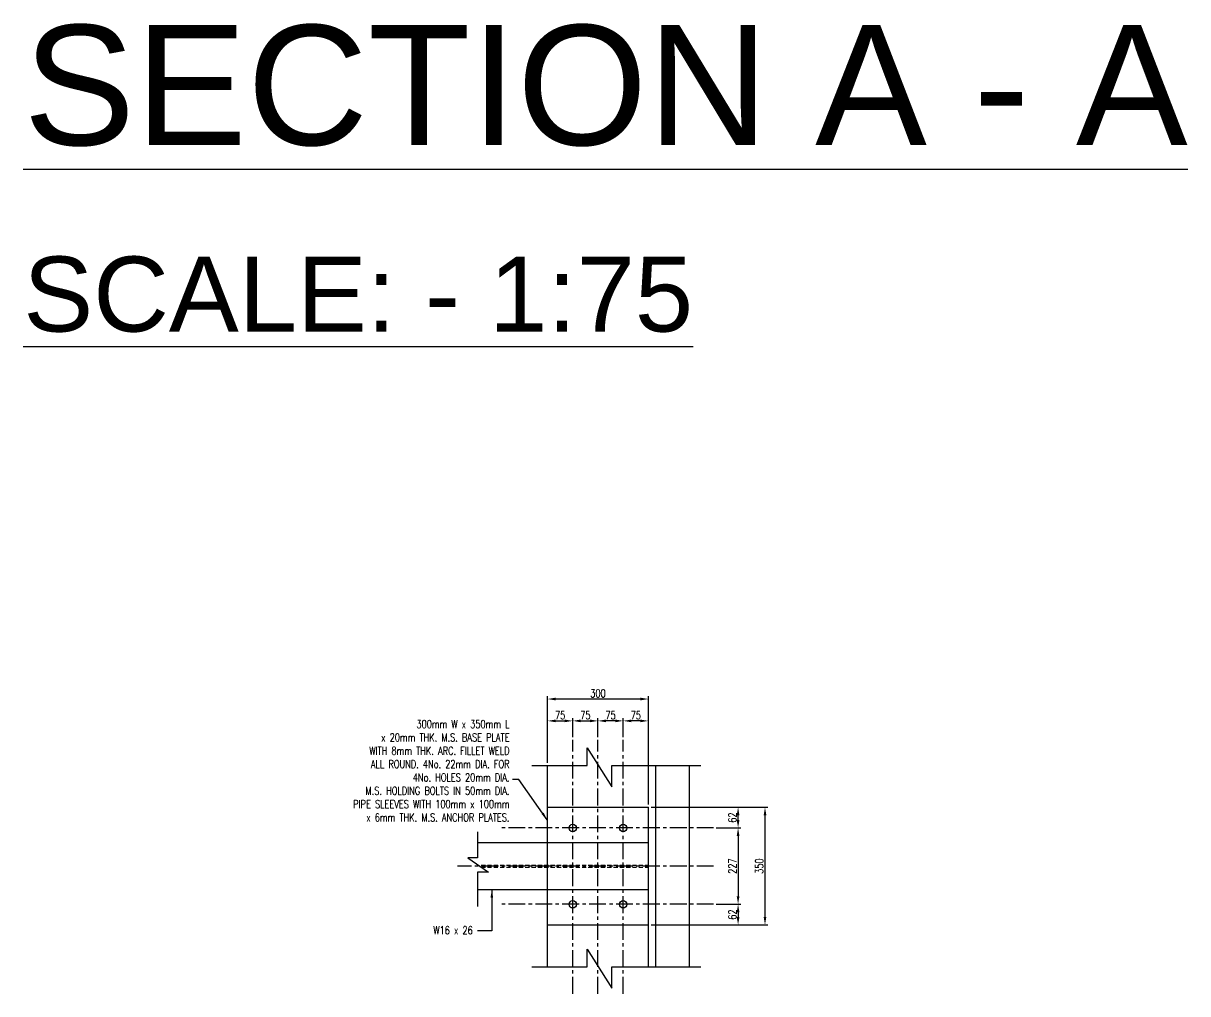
# Model space of a CAD drawing. Header units: millimetres. Extents: x -605628 to 223188, y -4937 to 493520.
# Drawn here: x -348744 to -345281, y 413990 to 416877 of the extents above; entities that cross this region are included whole.
import ezdxf

# ---------------------------------------------------------------- set-up
doc = ezdxf.new("R2010")
doc.units = ezdxf.units.MM
doc.header["$LTSCALE"] = 100
doc.header["$MEASUREMENT"] = 0
doc.header["$PDMODE"] = 3
doc.header["$PDSIZE"] = -0.5
doc.linetypes.add('CENTER', pattern=[2, 1.25, -0.25, 0.25, -0.25])
doc.linetypes.add('HIDDEN', pattern=[0.375, 0.25, -0.125])
doc.layers.get('Defpoints').update_dxf_attribs({"color": 1})
for name, color, linetype in [('Grid-line', 8, 'CENTER'), ('S-Dim', 1, 'Continuous'), ('S-Text', 2, 'Continuous'), ('ST-HATCH', 8, 'Continuous'), ('TITLE', 2, 'Continuous')]:
    doc.layers.add(name, color=color, linetype=linetype)
doc.styles.add('Roomname', font='sanss___.ttf')
doc.styles.add('SKEL 1_10xp', font='romans.shx', dxfattribs={"width": 0.75, "height": 23.8})
doc.styles.add('SKEL 1_20xp', font='romans.shx', dxfattribs={"width": 0.75, "height": 47.6})
doc.dimstyles.new('SKEL 1_10xp', dxfattribs={"dimscale": 0, "dimtxt": 23.8, "dimasz": 23.8, "dimexe": 8, "dimexo": 8, "dimgap": 5, "dimtad": 1, "dimdec": 0, "dimzin": 3, "dimdsep": 46, "dimtxsty": 'SKEL 1_10xp', "dimcen": 0.09, "dimclrd": 1, "dimclre": 1, "dimclrt": 2, "dimadec": 0, "dimazin": 0, "dimtfac": 1, "dimtdec": 0, "dimtmove": 1, "dimatfit": 3, "dimfxl": 18, "dimtolj": 1, "dimtzin": 0, "dimlwd": -1, "dimlwe": -1, "dimarcsym": 0})

# ---------------------------------------------------------------- blocks, each defined once
blk = doc.blocks.new('*D37')
at = {"layer": 'Defpoints', "color": 0, "transparency": 16777216}
for p in [(-347035, 414801.8), (-347110, 414745.1), (-347035, 414745.1)]:
    blk.add_point(p, dxfattribs=at)
at = {"layer": 'S-Dim', "color": 1, "transparency": 16777216}
for p, q in [((-347110, 414753.1), (-347110, 414809.8)), ((-347086.2, 414801.8), (-347058.8, 414801.8)), ((-347035, 414753.1), (-347035, 414809.8))]:
    blk.add_line(p, q, dxfattribs=at)
for points in [[(-347086.2, 414805.7), (-347086.2, 414797.8), (-347110, 414801.8)], [(-347058.8, 414805.7), (-347058.8, 414797.8), (-347035, 414801.8)]]:
    blk.add_solid(points, dxfattribs=at)
at = {"layer": 'S-Dim', "color": 2, "transparency": 16777216, "insert": (-347072.5, 414818.7), "char_height": 23.8, "attachment_point": 5, "style": 'SKEL 1_10xp'}
blk.add_mtext('\\A1;{\\C5;75}', dxfattribs=at)
blk = doc.blocks.new('*D38')
at = {"layer": 'Defpoints', "color": 0, "transparency": 16777216}
for p in [(-347035, 414801.8), (-347035, 414745.1), (-346960, 414745.1)]:
    blk.add_point(p, dxfattribs=at)
at = {"layer": 'S-Dim', "color": 1, "transparency": 16777216}
for p, q in [((-347035, 414753.1), (-347035, 414809.8)), ((-346983.8, 414801.8), (-347011.2, 414801.8)), ((-346960, 414753.1), (-346960, 414809.8))]:
    blk.add_line(p, q, dxfattribs=at)
for points in [[(-347011.2, 414805.7), (-347011.2, 414797.8), (-347035, 414801.8)], [(-346983.8, 414805.7), (-346983.8, 414797.8), (-346960, 414801.8)]]:
    blk.add_solid(points, dxfattribs=at)
at = {"layer": 'S-Dim', "color": 2, "transparency": 16777216, "insert": (-346997.5, 414818.7), "char_height": 23.8, "attachment_point": 5, "style": 'SKEL 1_10xp'}
blk.add_mtext('\\A1;{\\C5;75}', dxfattribs=at)
blk = doc.blocks.new('*D39')
at = {"layer": 'Defpoints', "color": 0, "transparency": 16777216}
for p in [(-347185, 414866.8), (-347185, 414669.2), (-346885, 414544.8)]:
    blk.add_point(p, dxfattribs=at)
at = {"layer": 'S-Dim', "color": 1, "transparency": 16777216}
for p, q in [((-347185, 414677.2), (-347185, 414874.8)), ((-346908.8, 414866.8), (-347161.2, 414866.8)), ((-346885, 414552.8), (-346885, 414874.8))]:
    blk.add_line(p, q, dxfattribs=at)
for points in [[(-347161.2, 414870.8), (-347161.2, 414862.8), (-347185, 414866.8)], [(-346908.8, 414870.8), (-346908.8, 414862.8), (-346885, 414866.8)]]:
    blk.add_solid(points, dxfattribs=at)
at = {"layer": 'S-Dim', "color": 2, "transparency": 16777216, "insert": (-347035, 414883.7), "char_height": 23.8, "attachment_point": 5, "style": 'SKEL 1_10xp'}
blk.add_mtext('\\A1;{\\C5;300}', dxfattribs=at)
blk = doc.blocks.new('*D40')
at = {"layer": 'Defpoints', "color": 0, "transparency": 16777216}
for p in [(-346885, 414544.8), (-346618.3, 414544.8), (-346691.2, 414483.3)]:
    blk.add_point(p, dxfattribs=at)
at = {"layer": 'S-Dim', "color": 1, "transparency": 16777216}
for p, q in [((-346877, 414544.8), (-346610.3, 414544.8)), ((-346618.3, 414507.1), (-346618.3, 414521)), ((-346683.2, 414483.3), (-346610.3, 414483.3))]:
    blk.add_line(p, q, dxfattribs=at)
for points in [[(-346622.3, 414521), (-346614.3, 414521), (-346618.3, 414544.8)], [(-346622.3, 414507.1), (-346614.3, 414507.1), (-346618.3, 414483.3)]]:
    blk.add_solid(points, dxfattribs=at)
at = {"layer": 'S-Dim', "color": 2, "transparency": 16777216, "insert": (-346635.2, 414514.1), "char_height": 23.8, "attachment_point": 5, "rotation": 90, "style": 'SKEL 1_10xp'}
blk.add_mtext('\\A1;{\\C5;62}', dxfattribs=at)
blk = doc.blocks.new('*D41')
at = {"layer": 'Defpoints', "color": 0, "transparency": 16777216}
for p in [(-346691.2, 414256.3), (-346885, 414194.8), (-346618.3, 414194.8)]:
    blk.add_point(p, dxfattribs=at)
at = {"layer": 'S-Dim', "color": 1, "transparency": 16777216}
for p, q in [((-346683.2, 414256.3), (-346610.3, 414256.3)), ((-346618.3, 414232.5), (-346618.3, 414218.6)), ((-346877, 414194.8), (-346610.3, 414194.8))]:
    blk.add_line(p, q, dxfattribs=at)
for points in [[(-346622.3, 414232.5), (-346614.3, 414232.5), (-346618.3, 414256.3)], [(-346622.3, 414218.6), (-346614.3, 414218.6), (-346618.3, 414194.8)]]:
    blk.add_solid(points, dxfattribs=at)
at = {"layer": 'S-Dim', "color": 2, "transparency": 16777216, "insert": (-346635.2, 414225.6), "char_height": 23.8, "attachment_point": 5, "rotation": 90, "style": 'SKEL 1_10xp'}
blk.add_mtext('\\A1;{\\C5;62}', dxfattribs=at)
blk = doc.blocks.new('*D42')
at = {"layer": 'Defpoints', "color": 0, "transparency": 16777216}
for p in [(-346691.2, 414483.3), (-346691.2, 414256.3), (-346618.3, 414256.3)]:
    blk.add_point(p, dxfattribs=at)
at = {"layer": 'S-Dim', "color": 1, "transparency": 16777216}
for p, q in [((-346683.2, 414483.3), (-346610.3, 414483.3)), ((-346618.3, 414459.5), (-346618.3, 414280.1)), ((-346683.2, 414256.3), (-346610.3, 414256.3))]:
    blk.add_line(p, q, dxfattribs=at)
for points in [[(-346622.3, 414459.5), (-346614.3, 414459.5), (-346618.3, 414483.3)], [(-346622.3, 414280.1), (-346614.3, 414280.1), (-346618.3, 414256.3)]]:
    blk.add_solid(points, dxfattribs=at)
at = {"layer": 'S-Dim', "color": 2, "transparency": 16777216, "insert": (-346635.2, 414369.8), "char_height": 23.8, "attachment_point": 5, "rotation": 90, "style": 'SKEL 1_10xp'}
blk.add_mtext('\\A1;{\\C5;227}', dxfattribs=at)
blk = doc.blocks.new('*D43')
at = {"layer": 'Defpoints', "color": 0, "transparency": 16777216}
for p in [(-346885, 414544.8), (-346538.2, 414544.8), (-346885, 414194.8)]:
    blk.add_point(p, dxfattribs=at)
at = {"layer": 'S-Dim', "color": 1, "transparency": 16777216}
for p, q in [((-346877, 414544.8), (-346530.2, 414544.8)), ((-346538.2, 414218.6), (-346538.2, 414521)), ((-346877, 414194.8), (-346530.2, 414194.8))]:
    blk.add_line(p, q, dxfattribs=at)
for points in [[(-346542.2, 414521), (-346534.2, 414521), (-346538.2, 414544.8)], [(-346542.2, 414218.6), (-346534.2, 414218.6), (-346538.2, 414194.8)]]:
    blk.add_solid(points, dxfattribs=at)
at = {"layer": 'S-Dim', "color": 2, "transparency": 16777216, "insert": (-346555.1, 414369.8), "char_height": 23.8, "attachment_point": 5, "rotation": 90, "style": 'SKEL 1_10xp'}
blk.add_mtext('\\A1;{\\C5;350}', dxfattribs=at)
blk = doc.blocks.new('*D84')
at = {"layer": 'Defpoints', "color": 0, "transparency": 16777216}
for p in [(-347110, 414801.8), (-347185, 414745.1), (-347110, 414745.1)]:
    blk.add_point(p, dxfattribs=at)
at = {"layer": 'S-Dim', "color": 1, "transparency": 16777216}
for p, q in [((-347185, 414753.1), (-347185, 414809.8)), ((-347161.2, 414801.8), (-347133.8, 414801.8)), ((-347110, 414753.1), (-347110, 414809.8))]:
    blk.add_line(p, q, dxfattribs=at)
for points in [[(-347161.2, 414805.7), (-347161.2, 414797.8), (-347185, 414801.8)], [(-347133.8, 414805.7), (-347133.8, 414797.8), (-347110, 414801.8)]]:
    blk.add_solid(points, dxfattribs=at)
at = {"layer": 'S-Dim', "color": 2, "transparency": 16777216, "insert": (-347147.5, 414818.7), "char_height": 23.8, "attachment_point": 5, "style": 'SKEL 1_10xp'}
blk.add_mtext('\\A1;{\\C5;75}', dxfattribs=at)
blk = doc.blocks.new('*D85')
at = {"layer": 'Defpoints', "color": 0, "transparency": 16777216}
for p in [(-346960, 414801.8), (-346960, 414745.1), (-346885, 414745.1)]:
    blk.add_point(p, dxfattribs=at)
at = {"layer": 'S-Dim', "color": 1, "transparency": 16777216}
for p, q in [((-346960, 414753.1), (-346960, 414809.8)), ((-346908.8, 414801.8), (-346936.2, 414801.8)), ((-346885, 414753.1), (-346885, 414809.8))]:
    blk.add_line(p, q, dxfattribs=at)
for points in [[(-346936.2, 414805.7), (-346936.2, 414797.8), (-346960, 414801.8)], [(-346908.8, 414805.7), (-346908.8, 414797.8), (-346885, 414801.8)]]:
    blk.add_solid(points, dxfattribs=at)
at = {"layer": 'S-Dim', "color": 2, "transparency": 16777216, "insert": (-346922.5, 414818.7), "char_height": 23.8, "attachment_point": 5, "style": 'SKEL 1_10xp'}
blk.add_mtext('\\A1;{\\C5;75}', dxfattribs=at)

msp = doc.modelspace()

# ---------------------------------------------------------------- linework, layer by layer
at = {"layer": 'Grid-line', "ltscale": 0.4}
for p, q in [((-347110, 413990.3), (-347110, 414745.1)), ((-347035, 413990.3), (-347035, 414745.1)), ((-346960, 413990.3), (-346960, 414745.1)), ((-346691.2, 414483.3), (-347328.7, 414483.3)), ((-346691.2, 414369.8), (-347452.6, 414369.8)), ((-346691.2, 414256.3), (-347328.7, 414256.3))]:
    msp.add_line(p, q, dxfattribs=at)
at = {"layer": 'ST-HATCH', "color": 1}
for p, q in [((-347066.7, 414669.2), (-347066.7, 414721.5)), ((-347066.7, 414721.5), (-346993.9, 414605.5)), ((-347231.7, 414669.2), (-347066.7, 414669.2)), ((-347185, 414544.8), (-347185, 414669.2)), ((-346993.9, 414605.5), (-346993.9, 414669.2)), ((-346993.9, 414669.2), (-346729.3, 414669.2)), ((-346862.5, 414070.5), (-346862.5, 414669.2)), ((-346762.5, 414070.5), (-346762.5, 414669.2)), ((-347393.5, 414471.9), (-347393.5, 414394.4)), ((-347393.5, 414439.7), (-346885, 414439.7)), ((-347393.5, 414394.4), (-347422.6, 414394.4)), ((-347422.6, 414394.4), (-347360.9, 414351.8)), ((-347360.9, 414351.8), (-347393.5, 414351.8)), ((-347393.5, 414351.8), (-347393.5, 414250.1)), ((-347393.5, 414300), (-346885, 414300)), ((-347185, 414070.5), (-347185, 414194.8)), ((-346885, 414070.5), (-346885, 414194.8)), ((-347066.7, 414070.5), (-347066.7, 414122.8)), ((-347066.7, 414122.8), (-346993.9, 414006.9)), ((-347231.7, 414070.5), (-347066.7, 414070.5)), ((-346993.9, 414006.9), (-346993.9, 414070.5)), ((-346993.9, 414070.5), (-346729.3, 414070.5))]:
    msp.add_line(p, q, dxfattribs=at)
at = {"layer": 'ST-HATCH', "color": 4}
for p, q in [((-347185, 414194.8), (-347185, 414544.8)), ((-347185, 414544.8), (-346885, 414544.8)), ((-346885, 414194.8), (-346885, 414544.8)), ((-347185, 414194.8), (-346885, 414194.8))]:
    msp.add_line(p, q, dxfattribs=at)
at = {"layer": 'ST-HATCH', "color": 8, "linetype": 'HIDDEN', "ltscale": 0.5}
for p, q in [((-347382.5, 414373), (-346885, 414373)), ((-347382.5, 414366.7), (-346885, 414366.7))]:
    msp.add_line(p, q, dxfattribs=at)
at = {"layer": 'ST-HATCH', "color": 2}
for centre in [(-347110, 414483.3), (-346960, 414483.3), (-347110, 414256.3), (-346960, 414256.3)]:
    msp.add_circle(centre, 11, dxfattribs=at)

# ---------------------------------------------------------------- texts
at = {"layer": 'S-Text', "color": 5, "char_height": 23.8, "attachment_point": 6, "style": 'SKEL 1_20xp'}
for s, insert in [('\\A1;300mm W x 350mm L\\Px 20mm THK. M.S. BASE PLATE\\PWITH 8mm THK. ARC. FILLET WELD\\PALL ROUND. 4No. 22mm DIA. FOR\\P4No. HOLES 20mm DIA.\\PM.S. HOLDING BOLTS IN 50mm DIA.\\PPIPE SLEEVES WITH 100mm x 100mm\\Px 6mm THK. M.S. ANCHOR PLATES.', (-347298.1, 414653.5)), ('\\A1;W16 x 26', (-347407.5, 414179.1))]:
    msp.add_mtext(s, dxfattribs=dict(at, insert=insert))
at = {"layer": 'TITLE', "color": 5, "insert": (-348744.3, 416871.3), "char_height": 357, "width": 15189.483, "attachment_point": 1, "style": 'Roomname'}
msp.add_mtext('{\\LSECTION A - A}', dxfattribs=at)
at = {"layer": 'TITLE', "insert": (-348744.3, 416182.8), "char_height": 223.125, "width": 12491.798, "attachment_point": 1, "style": 'Roomname'}
msp.add_mtext('{\\L\\C7;SCALE: - 1:75}', dxfattribs=at)

# ---------------------------------------------------------------- dimensions: what is measured, and where the dimension line sits
at = {"layer": 'S-Dim'}
for base, p1, p2, angle, picture, middle in [((-347185, 414866.8), (-346885, 414544.8), (-347185, 414669.2), 180, '*D39', (-347035, 414866.8)), ((-347035, 414801.8), (-346960, 414745.1), (-347035, 414745.1), 180, '*D38', (-346997.5, 414801.8)), ((-346960, 414801.8), (-346885, 414745.1), (-346960, 414745.1), 180, '*D85', (-346922.5, 414801.8)), ((-346618.2848989, 414544.847334), (-346691.2472667, 414483.347334), (-346884.9668996, 414544.847334), 90, '*D40', (-346618.2848989, 414514.097334)), ((-346538.2, 414544.8), (-346885, 414194.8), (-346885, 414544.8), 90, '*D43', (-346538.2, 414369.8)), ((-346618.3, 414256.3), (-346691.2, 414483.3), (-346691.2, 414256.3), 270, '*D42', (-346618.3, 414369.8)), ((-346618.2848989, 414194.847334), (-346691.2472667, 414256.347334), (-346884.9668996, 414194.847334), 270, '*D41', (-346618.2848989, 414225.597334))]:
    dim = msp.add_linear_dim(base=base, p1=p1, p2=p2, angle=angle, text='{\\C5;<>}', dimstyle='SKEL 1_10xp', override={"dimscale": 1}, dxfattribs=at)
    dim.commit()
    dim.dimension.update_dxf_attribs({"geometry": picture, "text_midpoint": middle, "dimtype": 160})
for base, p1, p2, picture, middle in [((-347110, 414801.8), (-347185, 414745.1), (-347110, 414745.1), '*D84', (-347147.5, 414801.8)), ((-347035, 414801.8), (-347110, 414745.1), (-347035, 414745.1), '*D37', (-347072.5, 414801.8))]:
    dim = msp.add_linear_dim(base=base, p1=p1, p2=p2, text='{\\C5;<>}', dimstyle='SKEL 1_10xp', override={"dimscale": 1}, dxfattribs=at)
    dim.commit()
    dim.dimension.update_dxf_attribs({"geometry": picture, "text_midpoint": middle, "dimtype": 160})

# ---------------------------------------------------------------- leaders
for points in [[(-347186.1, 414507.2), (-347270.8, 414627.5), (-347289, 414627.5)], [(-347350.8, 414300), (-347350.8, 414177.3), (-347393.5, 414177.3)]]:
    msp.add_leader(points, dimstyle='SKEL 1_10xp', override={"dimscale": 1}, dxfattribs=at)

doc.saveas('drawing.dxf')
